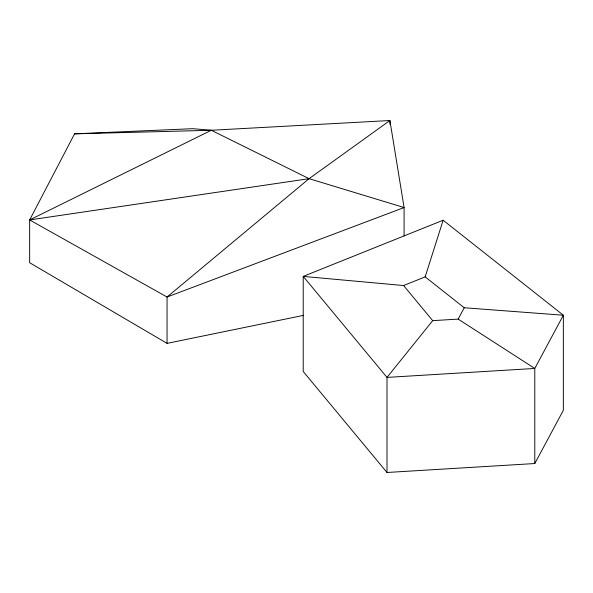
<?xml version="1.0" encoding="UTF-8"?>
<svg xmlns="http://www.w3.org/2000/svg" width="593" height="593" viewBox="0 0 593 593"><rect width="100%" height="100%" fill="white"/><g stroke="black" fill="none" stroke-linecap="round" stroke-linejoin="round"><path stroke-width="0.89" d="M386.999 472.48L386.999 377.4L303.216 276.397L403.588 285.537L425.159 276.879L443.134 220.233L563.35 315.224L563.35 410.297L534.79 463.533L386.999 472.48L303.216 371.477L303.216 276.397L443.134 220.233M303.668 315.343L167.056 343.369L29.65 262.721L29.65 219.936L74.577 133.84L192.858 128.681L211.316 130.267L389.905 120.52L404.092 207.543L404.092 235.999M458.152 319.101L534.79 368.453L386.999 377.4L432.705 320.643L458.152 319.101L464.237 307.752L563.35 315.224L534.79 368.453L534.79 463.533M389.905 124.196L389.905 120.52L309.086 178.671L167.056 297.019L167.056 343.369M29.65 219.936L211.316 130.267L309.086 178.671L404.092 207.543L167.056 297.019L29.65 219.936L309.086 178.671M74.577 133.84L211.316 130.267M425.159 276.879L464.237 307.752M403.588 285.537L432.705 320.643"/></g></svg>
